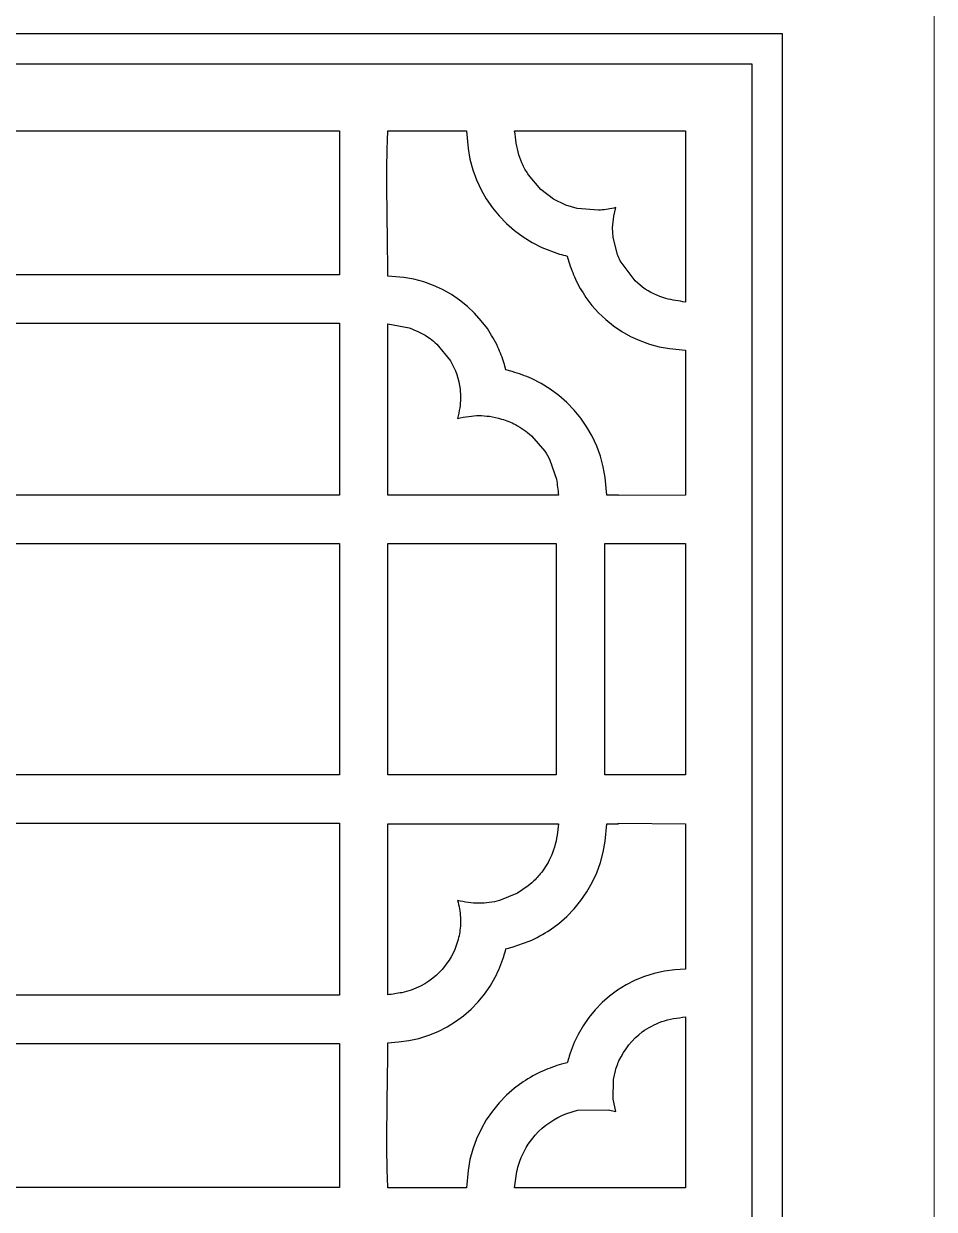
# Model space of a CAD drawing. Header units: centimetres. Extents: x 8.9 to 20.4, y -9.5 to 9.5.
# Drawn here: x 17.648 to 20.362, y 2.737 to 6.273 of the extents above; entities that cross this region are included whole.
import ezdxf

# ---------------------------------------------------------------- set-up
doc = ezdxf.new("R2010")
doc.units = ezdxf.units.CM
doc.header["$MEASUREMENT"] = 0
doc.layers.add('layer 1', color=7, linetype='Continuous')

msp = doc.modelspace()

# ---------------------------------------------------------------- linework, layer by layer
at = {"layer": 'layer 1', "color": 250, "lineweight": 9}
msp.add_open_spline([(20.36245, 9.5), (20.36245, 9.5), (20.36245, -9.5), (20.36245, -9.5), (20.36245, -9.5), (20.36245, -9.5), (14.93387, -9.5), (14.93387, -9.5), (14.93387, -9.5), (14.93387, -9.5), (14.93387, 9.5), (14.93387, 9.5), (14.93387, 9.5), (14.93387, 9.5), (20.36245, 9.5), (20.36245, 9.5)], degree=3, knots=[0, 0, 0, 0, 0.2, 0.2, 0.2, 0.2, 0.4, 0.4, 0.4, 0.4, 0.6, 0.6, 0.6, 0.6, 1, 1, 1, 1], dxfattribs=at)
at = {"layer": 'layer 1', "color": 250}
for points, knots in [([(15.38628, 6.24286), (15.38628, 6.24286), (19.91009, 6.24286), (19.91009, 6.24286), (19.91009, 6.24286), (19.91009, 6.24286), (19.91009, -5.51905), (19.91009, -5.51905), (19.91009, -5.51905), (19.91009, -5.51905), (15.38628, -5.51905), (15.38628, -5.51905), (15.38628, -5.51905), (15.38628, -5.51905), (15.38628, 6.24286), (15.38628, 6.24286)], [0, 0, 0, 0, 0.2, 0.2, 0.2, 0.2, 0.4, 0.4, 0.4, 0.4, 0.6, 0.6, 0.6, 0.6, 1, 1, 1, 1]), ([(16.70707, 5.52417), (16.70707, 5.52417), (16.70707, 5.52417), (16.70707, 5.52417), (16.70707, 5.52417), (16.70707, 5.52417), (18.58928, 5.52417), (18.58928, 5.52417), (18.58928, 5.52417), (18.58928, 5.52417), (18.58928, 5.95334), (18.58928, 5.95334), (18.58928, 5.95334), (18.58928, 5.95334), (16.70707, 5.95334), (16.70707, 5.95334), (16.70707, 5.95334), (16.70707, 5.95334), (16.70707, 5.52417), (16.70707, 5.52417)], [0, 0, 0, 0, 0.1666667, 0.1666667, 0.1666667, 0.1666667, 0.3333333, 0.3333333, 0.3333333, 0.3333333, 0.5, 0.5, 0.5, 0.5, 0.6666667, 0.6666667, 0.6666667, 0.6666667, 1, 1, 1, 1]), ([(18.97077, 5.43002), (18.97077, 5.43002), (18.97077, 5.43002), (18.97077, 5.43002), (18.97077, 5.43002), (18.97077, 5.43002), (18.99233, 5.40954), (18.99233, 5.40954), (18.99233, 5.40954), (18.99233, 5.40954), (19.01218, 5.38738), (19.01218, 5.38738), (19.01218, 5.38738), (19.01218, 5.38738), (19.03015, 5.36364), (19.03015, 5.36364), (19.03015, 5.36364), (19.04145, 5.34591), (19.05296, 5.32813), (19.06152, 5.30887), (19.06152, 5.30887), (19.06866, 5.29266), (19.07529, 5.27627), (19.08025, 5.25925), (19.08025, 5.25925), (19.08025, 5.25925), (19.0854, 5.24041), (19.0854, 5.24041), (19.0854, 5.24041), (19.0854, 5.24041), (19.10465, 5.23547), (19.10465, 5.23547), (19.10465, 5.23547), (19.12429, 5.23014), (19.14316, 5.22277), (19.16187, 5.21479), (19.16187, 5.21479), (19.16187, 5.21479), (19.19051, 5.20021), (19.19051, 5.20021), (19.19051, 5.20021), (19.19051, 5.20021), (19.21756, 5.18347), (19.21756, 5.18347), (19.21756, 5.18347), (19.21756, 5.18347), (19.24306, 5.16459), (19.24306, 5.16459), (19.24306, 5.16459), (19.24306, 5.16459), (19.26687, 5.1437), (19.26687, 5.1437), (19.26687, 5.1437), (19.26687, 5.1437), (19.28886, 5.12092), (19.28886, 5.12092), (19.28886, 5.12092), (19.28886, 5.12092), (19.30892, 5.09638), (19.30892, 5.09638), (19.30892, 5.09638), (19.30892, 5.09638), (19.32692, 5.07022), (19.32692, 5.07022), (19.32692, 5.07022), (19.32692, 5.07022), (19.34272, 5.04255), (19.34272, 5.04255), (19.34272, 5.04255), (19.34272, 5.04255), (19.3562, 5.01349), (19.3562, 5.01349), (19.3562, 5.01349), (19.3562, 5.01349), (19.36724, 4.9832), (19.36724, 4.9832), (19.36724, 4.9832), (19.36724, 4.9832), (19.3757, 4.95177), (19.3757, 4.95177), (19.3757, 4.95177), (19.3757, 4.95177), (19.38147, 4.91933), (19.38147, 4.91933), (19.38147, 4.91933), (19.38147, 4.91933), (19.38614, 4.86724), (19.38614, 4.86724), (19.38614, 4.86724), (19.38614, 4.86724), (19.42065, 4.86724), (19.42065, 4.86724), (19.42065, 4.86724), (19.42065, 4.86724), (19.42112, 4.86575), (19.42112, 4.86575), (19.42112, 4.86575), (19.42112, 4.86575), (19.62055, 4.86724), (19.62055, 4.86724), (19.62055, 4.86724), (19.62055, 4.86724), (19.62055, 5.29995), (19.62055, 5.29995), (19.62055, 5.29995), (19.62055, 5.29995), (19.57314, 5.3043), (19.57314, 5.3043), (19.57314, 5.3043), (19.57314, 5.3043), (19.54266, 5.30969), (19.54266, 5.30969), (19.54266, 5.30969), (19.54266, 5.30969), (19.51311, 5.31759), (19.51311, 5.31759), (19.51311, 5.31759), (19.51311, 5.31759), (19.48461, 5.32788), (19.48461, 5.32788), (19.48461, 5.32788), (19.48461, 5.32788), (19.45725, 5.34043), (19.45725, 5.34043), (19.45725, 5.34043), (19.45725, 5.34043), (19.43118, 5.35514), (19.43118, 5.35514), (19.43118, 5.35514), (19.43118, 5.35514), (19.40649, 5.37188), (19.40649, 5.37188), (19.40649, 5.37188), (19.40649, 5.37188), (19.38328, 5.39055), (19.38328, 5.39055), (19.38328, 5.39055), (19.38328, 5.39055), (19.36171, 5.41104), (19.36171, 5.41104), (19.36171, 5.41104), (19.36171, 5.41104), (19.34187, 5.4332), (19.34187, 5.4332), (19.34187, 5.4332), (19.34187, 5.4332), (19.32389, 5.45694), (19.32389, 5.45694), (19.32389, 5.45694), (19.3126, 5.47465), (19.30109, 5.49242), (19.29256, 5.51169), (19.29256, 5.51169), (19.28514, 5.52848), (19.27833, 5.54543), (19.27333, 5.56313), (19.27333, 5.56313), (19.27333, 5.56313), (19.2686, 5.58016), (19.2686, 5.58016), (19.2686, 5.58016), (19.26093, 5.58213), (19.25321, 5.584), (19.24558, 5.58615), (19.24558, 5.58615), (19.24558, 5.58615), (19.1922, 5.60577), (19.1922, 5.60577), (19.1922, 5.60577), (19.1922, 5.60577), (19.16353, 5.62035), (19.16353, 5.62035), (19.16353, 5.62035), (19.16353, 5.62035), (19.13649, 5.6371), (19.13649, 5.6371), (19.13649, 5.6371), (19.13649, 5.6371), (19.11099, 5.65597), (19.11099, 5.65597), (19.11099, 5.65597), (19.11099, 5.65597), (19.08718, 5.67687), (19.08718, 5.67687), (19.08718, 5.67687), (19.08718, 5.67687), (19.06518, 5.69966), (19.06518, 5.69966), (19.06518, 5.69966), (19.06518, 5.69966), (19.04512, 5.72419), (19.04512, 5.72419), (19.04512, 5.72419), (19.04512, 5.72419), (19.02712, 5.75036), (19.02712, 5.75036), (19.02712, 5.75036), (19.02712, 5.75036), (19.01132, 5.77802), (19.01132, 5.77802), (19.01132, 5.77802), (19.01132, 5.77802), (18.99784, 5.80708), (18.99784, 5.80708), (18.99784, 5.80708), (18.99784, 5.80708), (18.9868, 5.83737), (18.9868, 5.83737), (18.9868, 5.83737), (18.9868, 5.83737), (18.97834, 5.86881), (18.97834, 5.86881), (18.97834, 5.86881), (18.97834, 5.86881), (18.97255, 5.90124), (18.97255, 5.90124), (18.97255, 5.90124), (18.97255, 5.90124), (18.9679, 5.95334), (18.9679, 5.95334), (18.9679, 5.95334), (18.9679, 5.95334), (18.73333, 5.95334), (18.73333, 5.95334), (18.73333, 5.95334), (18.7326, 5.92877), (18.73181, 5.90422), (18.73136, 5.87967), (18.73136, 5.87967), (18.72941, 5.77039), (18.7326, 5.66115), (18.73336, 5.5519), (18.73336, 5.5519), (18.73336, 5.5519), (18.73355, 5.52061), (18.73355, 5.52061), (18.73355, 5.52061), (18.73355, 5.52061), (18.78091, 5.51628), (18.78091, 5.51628), (18.78091, 5.51628), (18.78091, 5.51628), (18.81138, 5.51087), (18.81138, 5.51087), (18.81138, 5.51087), (18.81138, 5.51087), (18.84093, 5.50298), (18.84093, 5.50298), (18.84093, 5.50298), (18.84093, 5.50298), (18.86943, 5.49269), (18.86943, 5.49269), (18.86943, 5.49269), (18.86943, 5.49269), (18.89679, 5.48013), (18.89679, 5.48013), (18.89679, 5.48013), (18.89679, 5.48013), (18.92286, 5.46543), (18.92286, 5.46543), (18.92286, 5.46543), (18.92286, 5.46543), (18.94755, 5.44869), (18.94755, 5.44869), (18.94755, 5.44869), (18.94755, 5.44869), (18.97077, 5.43002), (18.97077, 5.43002)], [0, 0, 0, 0, 0.0147059, 0.0147059, 0.0147059, 0.0147059, 0.0294118, 0.0294118, 0.0294118, 0.0294118, 0.0441176, 0.0441176, 0.0441176, 0.0441176, 0.0588235, 0.0588235, 0.0588235, 0.0588235, 0.0735294, 0.0735294, 0.0735294, 0.0735294, 0.0882353, 0.0882353, 0.0882353, 0.0882353, 0.1029412, 0.1029412, 0.1029412, 0.1029412, 0.1176471, 0.1176471, 0.1176471, 0.1176471, 0.1323529, 0.1323529, 0.1323529, 0.1323529, 0.1470588, 0.1470588, 0.1470588, 0.1470588, 0.1617647, 0.1617647, 0.1617647, 0.1617647, 0.1764706, 0.1764706, 0.1764706, 0.1764706, 0.1911765, 0.1911765, 0.1911765, 0.1911765, 0.2058824, 0.2058824, 0.2058824, 0.2058824, 0.2205882, 0.2205882, 0.2205882, 0.2205882, 0.2352941, 0.2352941, 0.2352941, 0.2352941, 0.25, 0.25, 0.25, 0.25, 0.2647059, 0.2647059, 0.2647059, 0.2647059, 0.2794118, 0.2794118, 0.2794118, 0.2794118, 0.2941176, 0.2941176, 0.2941176, 0.2941176, 0.3088235, 0.3088235, 0.3088235, 0.3088235, 0.3235294, 0.3235294, 0.3235294, 0.3235294, 0.3382353, 0.3382353, 0.3382353, 0.3382353, 0.3529412, 0.3529412, 0.3529412, 0.3529412, 0.3676471, 0.3676471, 0.3676471, 0.3676471, 0.3823529, 0.3823529, 0.3823529, 0.3823529, 0.3970588, 0.3970588, 0.3970588, 0.3970588, 0.4117647, 0.4117647, 0.4117647, 0.4117647, 0.4264706, 0.4264706, 0.4264706, 0.4264706, 0.4411765, 0.4411765, 0.4411765, 0.4411765, 0.4558824, 0.4558824, 0.4558824, 0.4558824, 0.4705882, 0.4705882, 0.4705882, 0.4705882, 0.4852941, 0.4852941, 0.4852941, 0.4852941, 0.5, 0.5, 0.5, 0.5, 0.5147059, 0.5147059, 0.5147059, 0.5147059, 0.5294118, 0.5294118, 0.5294118, 0.5294118, 0.5441176, 0.5441176, 0.5441176, 0.5441176, 0.5588235, 0.5588235, 0.5588235, 0.5588235, 0.5735294, 0.5735294, 0.5735294, 0.5735294, 0.5882353, 0.5882353, 0.5882353, 0.5882353, 0.6029412, 0.6029412, 0.6029412, 0.6029412, 0.6176471, 0.6176471, 0.6176471, 0.6176471, 0.6323529, 0.6323529, 0.6323529, 0.6323529, 0.6470588, 0.6470588, 0.6470588, 0.6470588, 0.6617647, 0.6617647, 0.6617647, 0.6617647, 0.6764706, 0.6764706, 0.6764706, 0.6764706, 0.6911765, 0.6911765, 0.6911765, 0.6911765, 0.7058824, 0.7058824, 0.7058824, 0.7058824, 0.7205882, 0.7205882, 0.7205882, 0.7205882, 0.7352941, 0.7352941, 0.7352941, 0.7352941, 0.75, 0.75, 0.75, 0.75, 0.7647059, 0.7647059, 0.7647059, 0.7647059, 0.7794118, 0.7794118, 0.7794118, 0.7794118, 0.7941176, 0.7941176, 0.7941176, 0.7941176, 0.8088235, 0.8088235, 0.8088235, 0.8088235, 0.8235294, 0.8235294, 0.8235294, 0.8235294, 0.8382353, 0.8382353, 0.8382353, 0.8382353, 0.8529412, 0.8529412, 0.8529412, 0.8529412, 0.8676471, 0.8676471, 0.8676471, 0.8676471, 0.8823529, 0.8823529, 0.8823529, 0.8823529, 0.8970588, 0.8970588, 0.8970588, 0.8970588, 0.9117647, 0.9117647, 0.9117647, 0.9117647, 0.9264706, 0.9264706, 0.9264706, 0.9264706, 0.9411765, 0.9411765, 0.9411765, 0.9411765, 0.9558824, 0.9558824, 0.9558824, 0.9558824, 0.9705882, 0.9705882, 0.9705882, 0.9705882, 1, 1, 1, 1]), ([(19.40685, 5.69894), (19.40685, 5.69894), (19.40685, 5.69894), (19.40685, 5.69894), (19.40685, 5.69894), (19.40685, 5.69894), (19.40366, 5.66423), (19.40366, 5.66423), (19.40366, 5.66423), (19.40366, 5.66423), (19.40518, 5.63646), (19.40518, 5.63646), (19.40518, 5.63646), (19.40518, 5.63646), (19.41855, 5.58399), (19.41855, 5.58399), (19.41855, 5.58399), (19.42094, 5.5779), (19.4236, 5.57199), (19.42646, 5.56609), (19.42646, 5.56609), (19.42646, 5.56609), (19.47036, 5.50645), (19.47036, 5.50645), (19.47036, 5.50645), (19.47036, 5.50645), (19.49309, 5.48731), (19.49309, 5.48731), (19.49309, 5.48731), (19.51397, 5.47226), (19.5377, 5.46062), (19.56249, 5.45354), (19.56249, 5.45354), (19.58155, 5.44831), (19.601, 5.44604), (19.62055, 5.44304), (19.62055, 5.44304), (19.62055, 5.44304), (19.62055, 5.95334), (19.62055, 5.95334), (19.62055, 5.95334), (19.62055, 5.95334), (19.11161, 5.95334), (19.11161, 5.95334), (19.11161, 5.95334), (19.11475, 5.92898), (19.11695, 5.90525), (19.12419, 5.88181), (19.12419, 5.88181), (19.12753, 5.87106), (19.13162, 5.8606), (19.13658, 5.8505), (19.13658, 5.8505), (19.14147, 5.84064), (19.14706, 5.83152), (19.15274, 5.82202), (19.15274, 5.82202), (19.15274, 5.82202), (19.19006, 5.77818), (19.19006, 5.77818), (19.19006, 5.77818), (19.19006, 5.77818), (19.22714, 5.75008), (19.22714, 5.75008), (19.22714, 5.75008), (19.22714, 5.75008), (19.26413, 5.73196), (19.26413, 5.73196), (19.26413, 5.73196), (19.26413, 5.73196), (19.29784, 5.7218), (19.29784, 5.7218), (19.29784, 5.7218), (19.29784, 5.7218), (19.3615, 5.7166), (19.3615, 5.7166), (19.3615, 5.7166), (19.37689, 5.71767), (19.39162, 5.72068), (19.40694, 5.72326), (19.40694, 5.72326), (19.40694, 5.72326), (19.41276, 5.72501), (19.41276, 5.72501), (19.41276, 5.72501), (19.41276, 5.72501), (19.40685, 5.69894), (19.40685, 5.69894)], [0, 0, 0, 0, 0.0434783, 0.0434783, 0.0434783, 0.0434783, 0.0869565, 0.0869565, 0.0869565, 0.0869565, 0.1304348, 0.1304348, 0.1304348, 0.1304348, 0.173913, 0.173913, 0.173913, 0.173913, 0.2173913, 0.2173913, 0.2173913, 0.2173913, 0.2608696, 0.2608696, 0.2608696, 0.2608696, 0.3043478, 0.3043478, 0.3043478, 0.3043478, 0.3478261, 0.3478261, 0.3478261, 0.3478261, 0.3913043, 0.3913043, 0.3913043, 0.3913043, 0.4347826, 0.4347826, 0.4347826, 0.4347826, 0.4782609, 0.4782609, 0.4782609, 0.4782609, 0.5217391, 0.5217391, 0.5217391, 0.5217391, 0.5652174, 0.5652174, 0.5652174, 0.5652174, 0.6086957, 0.6086957, 0.6086957, 0.6086957, 0.6521739, 0.6521739, 0.6521739, 0.6521739, 0.6956522, 0.6956522, 0.6956522, 0.6956522, 0.7391304, 0.7391304, 0.7391304, 0.7391304, 0.7826087, 0.7826087, 0.7826087, 0.7826087, 0.826087, 0.826087, 0.826087, 0.826087, 0.8695652, 0.8695652, 0.8695652, 0.8695652, 0.9130435, 0.9130435, 0.9130435, 0.9130435, 1, 1, 1, 1]), ([(18.58928, 5.37997), (18.58928, 5.37997), (18.58928, 5.37997), (18.58928, 5.37997), (18.58928, 5.37997), (18.58928, 5.37997), (16.70707, 5.37997), (16.70707, 5.37997), (16.70707, 5.37997), (16.70707, 5.37997), (16.70707, 4.86724), (16.70707, 4.86724), (16.70707, 4.86724), (16.70707, 4.86724), (18.58928, 4.86724), (18.58928, 4.86724), (18.58928, 4.86724), (18.58928, 4.86724), (18.58928, 5.37997), (18.58928, 5.37997)], [0, 0, 0, 0, 0.1666667, 0.1666667, 0.1666667, 0.1666667, 0.3333333, 0.3333333, 0.3333333, 0.3333333, 0.5, 0.5, 0.5, 0.5, 0.6666667, 0.6666667, 0.6666667, 0.6666667, 1, 1, 1, 1]), ([(19.03678, 5.10232), (19.03678, 5.10232), (19.03678, 5.10232), (19.03678, 5.10232), (19.03678, 5.10232), (19.02629, 5.10354), (19.01571, 5.10416), (19.00513, 5.10453), (19.00513, 5.10453), (18.99503, 5.10419), (18.98497, 5.10345), (18.97491, 5.10217), (18.97491, 5.10217), (18.96366, 5.10072), (18.9523, 5.09881), (18.94135, 5.09564), (18.94135, 5.09564), (18.94405, 5.10609), (18.94636, 5.11657), (18.94803, 5.12725), (18.94803, 5.12725), (18.95067, 5.14557), (18.95115, 5.16444), (18.94894, 5.18286), (18.94894, 5.18286), (18.94512, 5.21287), (18.93561, 5.24181), (18.92015, 5.26789), (18.92015, 5.26789), (18.92015, 5.26789), (18.87997, 5.31746), (18.87997, 5.31746), (18.87997, 5.31746), (18.87339, 5.32341), (18.86667, 5.32897), (18.85952, 5.3342), (18.85952, 5.3342), (18.84031, 5.348), (18.81906, 5.35785), (18.79684, 5.36568), (18.79684, 5.36568), (18.79684, 5.36568), (18.73348, 5.37853), (18.73348, 5.37853), (18.73348, 5.37853), (18.73348, 5.37853), (18.73348, 4.86724), (18.73348, 4.86724), (18.73348, 4.86724), (18.73348, 4.86724), (19.2423, 4.86724), (19.2423, 4.86724), (19.2423, 4.86724), (19.24035, 4.88302), (19.23867, 4.89877), (19.23596, 4.91443), (19.23596, 4.91443), (19.23596, 4.91443), (19.21665, 4.9717), (19.21665, 4.9717), (19.21665, 4.9717), (19.21194, 4.98098), (19.20669, 4.9896), (19.20126, 4.99862), (19.20126, 4.99862), (19.20126, 4.99862), (19.16154, 5.04438), (19.16154, 5.04438), (19.16154, 5.04438), (19.14678, 5.05715), (19.13124, 5.06837), (19.11396, 5.07753), (19.11396, 5.07753), (19.10059, 5.08455), (19.08718, 5.0899), (19.07269, 5.09423), (19.07269, 5.09423), (19.06109, 5.09765), (19.04881, 5.10093), (19.03678, 5.10232)], [0, 0, 0, 0, 0.047619, 0.047619, 0.047619, 0.047619, 0.0952381, 0.0952381, 0.0952381, 0.0952381, 0.1428571, 0.1428571, 0.1428571, 0.1428571, 0.1904762, 0.1904762, 0.1904762, 0.1904762, 0.2380952, 0.2380952, 0.2380952, 0.2380952, 0.2857143, 0.2857143, 0.2857143, 0.2857143, 0.3333333, 0.3333333, 0.3333333, 0.3333333, 0.3809524, 0.3809524, 0.3809524, 0.3809524, 0.4285714, 0.4285714, 0.4285714, 0.4285714, 0.4761905, 0.4761905, 0.4761905, 0.4761905, 0.5238095, 0.5238095, 0.5238095, 0.5238095, 0.5714286, 0.5714286, 0.5714286, 0.5714286, 0.6190476, 0.6190476, 0.6190476, 0.6190476, 0.6666667, 0.6666667, 0.6666667, 0.6666667, 0.7142857, 0.7142857, 0.7142857, 0.7142857, 0.7619048, 0.7619048, 0.7619048, 0.7619048, 0.8095238, 0.8095238, 0.8095238, 0.8095238, 0.8571429, 0.8571429, 0.8571429, 0.8571429, 0.9047619, 0.9047619, 0.9047619, 0.9047619, 1, 1, 1, 1]), ([(16.70707, 4.03286), (16.70707, 4.03286), (16.70707, 4.03286), (16.70707, 4.03286), (16.70707, 4.03286), (16.70707, 4.03286), (18.58928, 4.03286), (18.58928, 4.03286), (18.58928, 4.03286), (18.58928, 4.03286), (18.58928, 4.72303), (18.58928, 4.72303), (18.58928, 4.72303), (18.58928, 4.72303), (16.70707, 4.72303), (16.70707, 4.72303), (16.70707, 4.72303), (16.70707, 4.72303), (16.70707, 4.03286), (16.70707, 4.03286)], [0, 0, 0, 0, 0.1666667, 0.1666667, 0.1666667, 0.1666667, 0.3333333, 0.3333333, 0.3333333, 0.3333333, 0.5, 0.5, 0.5, 0.5, 0.6666667, 0.6666667, 0.6666667, 0.6666667, 1, 1, 1, 1]), ([(18.73348, 4.03286), (18.73348, 4.03286), (18.73348, 4.03286), (18.73348, 4.03286), (18.73348, 4.03286), (18.73348, 4.03286), (19.23577, 4.03286), (19.23577, 4.03286), (19.23577, 4.03286), (19.23577, 4.03286), (19.23577, 4.72303), (19.23577, 4.72303), (19.23577, 4.72303), (19.23577, 4.72303), (18.73348, 4.72303), (18.73348, 4.72303), (18.73348, 4.72303), (18.73348, 4.72303), (18.73348, 4.03286), (18.73348, 4.03286)], [0, 0, 0, 0, 0.1666667, 0.1666667, 0.1666667, 0.1666667, 0.3333333, 0.3333333, 0.3333333, 0.3333333, 0.5, 0.5, 0.5, 0.5, 0.6666667, 0.6666667, 0.6666667, 0.6666667, 1, 1, 1, 1]), ([(19.37997, 4.03286), (19.37997, 4.03286), (19.37997, 4.03286), (19.37997, 4.03286), (19.37997, 4.03286), (19.37997, 4.03286), (19.62055, 4.03286), (19.62055, 4.03286), (19.62055, 4.03286), (19.62055, 4.03286), (19.62055, 4.72303), (19.62055, 4.72303), (19.62055, 4.72303), (19.62055, 4.72303), (19.37997, 4.72303), (19.37997, 4.72303), (19.37997, 4.72303), (19.37997, 4.72303), (19.37997, 4.03286), (19.37997, 4.03286)], [0, 0, 0, 0, 0.1666667, 0.1666667, 0.1666667, 0.1666667, 0.3333333, 0.3333333, 0.3333333, 0.3333333, 0.5, 0.5, 0.5, 0.5, 0.6666667, 0.6666667, 0.6666667, 0.6666667, 1, 1, 1, 1]), ([(18.58928, 3.88866), (18.58928, 3.88866), (18.58928, 3.88866), (18.58928, 3.88866), (18.58928, 3.88866), (18.58928, 3.88866), (16.70707, 3.88866), (16.70707, 3.88866), (16.70707, 3.88866), (16.70707, 3.88866), (16.70707, 3.37594), (16.70707, 3.37594), (16.70707, 3.37594), (16.70707, 3.37594), (18.58928, 3.37594), (18.58928, 3.37594), (18.58928, 3.37594), (18.58928, 3.37594), (18.58928, 3.88866), (18.58928, 3.88866)], [0, 0, 0, 0, 0.1666667, 0.1666667, 0.1666667, 0.1666667, 0.3333333, 0.3333333, 0.3333333, 0.3333333, 0.5, 0.5, 0.5, 0.5, 0.6666667, 0.6666667, 0.6666667, 0.6666667, 1, 1, 1, 1]), ([(19.52774, 3.44106), (19.52774, 3.44106), (19.52774, 3.44106), (19.52774, 3.44106), (19.52774, 3.44106), (19.52774, 3.44106), (19.55777, 3.44772), (19.55777, 3.44772), (19.55777, 3.44772), (19.55777, 3.44772), (19.5889, 3.45186), (19.5889, 3.45186), (19.5889, 3.45186), (19.5889, 3.45186), (19.62055, 3.45398), (19.62055, 3.45398), (19.62055, 3.45398), (19.62055, 3.45398), (19.62055, 3.88717), (19.62055, 3.88717), (19.62055, 3.88717), (19.62055, 3.88717), (19.42112, 3.88866), (19.42112, 3.88866), (19.42112, 3.88866), (19.42112, 3.88866), (19.42065, 3.88717), (19.42065, 3.88717), (19.42065, 3.88717), (19.42065, 3.88717), (19.38614, 3.88717), (19.38614, 3.88717), (19.38614, 3.88717), (19.38614, 3.88717), (19.38147, 3.83506), (19.38147, 3.83506), (19.38147, 3.83506), (19.38147, 3.83506), (19.3757, 3.80263), (19.3757, 3.80263), (19.3757, 3.80263), (19.3757, 3.80263), (19.36724, 3.77121), (19.36724, 3.77121), (19.36724, 3.77121), (19.36724, 3.77121), (19.3562, 3.7409), (19.3562, 3.7409), (19.3562, 3.7409), (19.3562, 3.7409), (19.34272, 3.71186), (19.34272, 3.71186), (19.34272, 3.71186), (19.34272, 3.71186), (19.32692, 3.68419), (19.32692, 3.68419), (19.32692, 3.68419), (19.32692, 3.68419), (19.30892, 3.65802), (19.30892, 3.65802), (19.30892, 3.65802), (19.30892, 3.65802), (19.28886, 3.63348), (19.28886, 3.63348), (19.28886, 3.63348), (19.28886, 3.63348), (19.26687, 3.61071), (19.26687, 3.61071), (19.26687, 3.61071), (19.26687, 3.61071), (19.24306, 3.58981), (19.24306, 3.58981), (19.24306, 3.58981), (19.24306, 3.58981), (19.21756, 3.57092), (19.21756, 3.57092), (19.21756, 3.57092), (19.19723, 3.55833), (19.17695, 3.54588), (19.15484, 3.53663), (19.15484, 3.53663), (19.15484, 3.53663), (19.10463, 3.51892), (19.10463, 3.51892), (19.10463, 3.51892), (19.10463, 3.51892), (19.08544, 3.514), (19.08544, 3.514), (19.08544, 3.514), (19.08332, 3.50634), (19.08129, 3.49865), (19.079, 3.49105), (19.079, 3.49105), (19.07243, 3.46972), (19.06352, 3.44921), (19.05355, 3.42927), (19.05355, 3.42927), (19.05355, 3.42927), (19.03845, 3.4032), (19.03845, 3.4032), (19.03845, 3.4032), (19.03845, 3.4032), (19.0214, 3.37871), (19.0214, 3.37871), (19.0214, 3.37871), (19.0214, 3.37871), (19.00246, 3.35575), (19.00246, 3.35575), (19.00246, 3.35575), (19.00246, 3.35575), (18.98175, 3.33441), (18.98175, 3.33441), (18.98175, 3.33441), (18.98175, 3.33441), (18.95935, 3.31482), (18.95935, 3.31482), (18.95935, 3.31482), (18.95935, 3.31482), (18.9354, 3.2971), (18.9354, 3.2971), (18.9354, 3.2971), (18.9354, 3.2971), (18.91, 3.28135), (18.91, 3.28135), (18.91, 3.28135), (18.91, 3.28135), (18.88326, 3.26771), (18.88326, 3.26771), (18.88326, 3.26771), (18.88326, 3.26771), (18.85533, 3.25628), (18.85533, 3.25628), (18.85533, 3.25628), (18.85533, 3.25628), (18.8263, 3.24718), (18.8263, 3.24718), (18.8263, 3.24718), (18.8263, 3.24718), (18.79628, 3.2405), (18.79628, 3.2405), (18.79628, 3.2405), (18.79628, 3.2405), (18.76515, 3.23638), (18.76515, 3.23638), (18.76515, 3.23638), (18.76515, 3.23638), (18.73355, 3.23426), (18.73355, 3.23426), (18.73355, 3.23426), (18.73355, 3.23426), (18.73331, 3.19381), (18.73331, 3.19381), (18.73331, 3.19381), (18.73236, 3.07305), (18.72869, 2.95235), (18.73241, 2.83162), (18.73241, 2.83162), (18.73241, 2.83162), (18.73336, 2.80107), (18.73336, 2.80107), (18.73336, 2.80107), (18.73336, 2.80107), (18.9679, 2.80107), (18.9679, 2.80107), (18.9679, 2.80107), (18.9679, 2.80107), (18.97255, 2.85316), (18.97255, 2.85316), (18.97255, 2.85316), (18.97255, 2.85316), (18.97834, 2.8856), (18.97834, 2.8856), (18.97834, 2.8856), (18.97834, 2.8856), (18.9868, 2.91702), (18.9868, 2.91702), (18.9868, 2.91702), (18.9868, 2.91702), (18.99784, 2.94732), (18.99784, 2.94732), (18.99784, 2.94732), (18.99784, 2.94732), (19.01132, 2.97637), (19.01132, 2.97637), (19.01132, 2.97637), (19.01132, 2.97637), (19.02712, 3.00405), (19.02712, 3.00405), (19.02712, 3.00405), (19.02712, 3.00405), (19.04512, 3.03022), (19.04512, 3.03022), (19.04512, 3.03022), (19.04512, 3.03022), (19.06518, 3.05475), (19.06518, 3.05475), (19.06518, 3.05475), (19.06518, 3.05475), (19.08718, 3.07752), (19.08718, 3.07752), (19.08718, 3.07752), (19.08718, 3.07752), (19.11099, 3.09842), (19.11099, 3.09842), (19.11099, 3.09842), (19.11099, 3.09842), (19.13649, 3.11731), (19.13649, 3.11731), (19.13649, 3.11731), (19.15617, 3.1295), (19.17585, 3.14175), (19.19728, 3.15077), (19.19728, 3.15077), (19.21494, 3.15818), (19.23281, 3.16492), (19.25135, 3.16982), (19.25135, 3.16982), (19.25135, 3.16982), (19.2686, 3.17425), (19.2686, 3.17425), (19.2686, 3.17425), (19.27044, 3.18089), (19.27223, 3.18755), (19.27414, 3.19417), (19.27414, 3.19417), (19.28081, 3.21667), (19.29015, 3.238), (19.30051, 3.259), (19.30051, 3.259), (19.30051, 3.259), (19.3156, 3.28503), (19.3156, 3.28503), (19.3156, 3.28503), (19.3156, 3.28503), (19.33264, 3.30952), (19.33264, 3.30952), (19.33264, 3.30952), (19.33264, 3.30952), (19.35158, 3.33249), (19.35158, 3.33249), (19.35158, 3.33249), (19.35158, 3.33249), (19.37229, 3.35383), (19.37229, 3.35383), (19.37229, 3.35383), (19.37229, 3.35383), (19.39467, 3.37341), (19.39467, 3.37341), (19.39467, 3.37341), (19.39467, 3.37341), (19.41865, 3.39114), (19.41865, 3.39114), (19.41865, 3.39114), (19.41865, 3.39114), (19.44405, 3.40688), (19.44405, 3.40688), (19.44405, 3.40688), (19.44405, 3.40688), (19.47079, 3.42052), (19.47079, 3.42052), (19.47079, 3.42052), (19.47079, 3.42052), (19.49872, 3.43196), (19.49872, 3.43196), (19.49872, 3.43196), (19.49872, 3.43196), (19.52774, 3.44106), (19.52774, 3.44106)], [0, 0, 0, 0, 0.0147059, 0.0147059, 0.0147059, 0.0147059, 0.0294118, 0.0294118, 0.0294118, 0.0294118, 0.0441176, 0.0441176, 0.0441176, 0.0441176, 0.0588235, 0.0588235, 0.0588235, 0.0588235, 0.0735294, 0.0735294, 0.0735294, 0.0735294, 0.0882353, 0.0882353, 0.0882353, 0.0882353, 0.1029412, 0.1029412, 0.1029412, 0.1029412, 0.1176471, 0.1176471, 0.1176471, 0.1176471, 0.1323529, 0.1323529, 0.1323529, 0.1323529, 0.1470588, 0.1470588, 0.1470588, 0.1470588, 0.1617647, 0.1617647, 0.1617647, 0.1617647, 0.1764706, 0.1764706, 0.1764706, 0.1764706, 0.1911765, 0.1911765, 0.1911765, 0.1911765, 0.2058824, 0.2058824, 0.2058824, 0.2058824, 0.2205882, 0.2205882, 0.2205882, 0.2205882, 0.2352941, 0.2352941, 0.2352941, 0.2352941, 0.25, 0.25, 0.25, 0.25, 0.2647059, 0.2647059, 0.2647059, 0.2647059, 0.2794118, 0.2794118, 0.2794118, 0.2794118, 0.2941176, 0.2941176, 0.2941176, 0.2941176, 0.3088235, 0.3088235, 0.3088235, 0.3088235, 0.3235294, 0.3235294, 0.3235294, 0.3235294, 0.3382353, 0.3382353, 0.3382353, 0.3382353, 0.3529412, 0.3529412, 0.3529412, 0.3529412, 0.3676471, 0.3676471, 0.3676471, 0.3676471, 0.3823529, 0.3823529, 0.3823529, 0.3823529, 0.3970588, 0.3970588, 0.3970588, 0.3970588, 0.4117647, 0.4117647, 0.4117647, 0.4117647, 0.4264706, 0.4264706, 0.4264706, 0.4264706, 0.4411765, 0.4411765, 0.4411765, 0.4411765, 0.4558824, 0.4558824, 0.4558824, 0.4558824, 0.4705882, 0.4705882, 0.4705882, 0.4705882, 0.4852941, 0.4852941, 0.4852941, 0.4852941, 0.5, 0.5, 0.5, 0.5, 0.5147059, 0.5147059, 0.5147059, 0.5147059, 0.5294118, 0.5294118, 0.5294118, 0.5294118, 0.5441176, 0.5441176, 0.5441176, 0.5441176, 0.5588235, 0.5588235, 0.5588235, 0.5588235, 0.5735294, 0.5735294, 0.5735294, 0.5735294, 0.5882353, 0.5882353, 0.5882353, 0.5882353, 0.6029412, 0.6029412, 0.6029412, 0.6029412, 0.6176471, 0.6176471, 0.6176471, 0.6176471, 0.6323529, 0.6323529, 0.6323529, 0.6323529, 0.6470588, 0.6470588, 0.6470588, 0.6470588, 0.6617647, 0.6617647, 0.6617647, 0.6617647, 0.6764706, 0.6764706, 0.6764706, 0.6764706, 0.6911765, 0.6911765, 0.6911765, 0.6911765, 0.7058824, 0.7058824, 0.7058824, 0.7058824, 0.7205882, 0.7205882, 0.7205882, 0.7205882, 0.7352941, 0.7352941, 0.7352941, 0.7352941, 0.75, 0.75, 0.75, 0.75, 0.7647059, 0.7647059, 0.7647059, 0.7647059, 0.7794118, 0.7794118, 0.7794118, 0.7794118, 0.7941176, 0.7941176, 0.7941176, 0.7941176, 0.8088235, 0.8088235, 0.8088235, 0.8088235, 0.8235294, 0.8235294, 0.8235294, 0.8235294, 0.8382353, 0.8382353, 0.8382353, 0.8382353, 0.8529412, 0.8529412, 0.8529412, 0.8529412, 0.8676471, 0.8676471, 0.8676471, 0.8676471, 0.8823529, 0.8823529, 0.8823529, 0.8823529, 0.8970588, 0.8970588, 0.8970588, 0.8970588, 0.9117647, 0.9117647, 0.9117647, 0.9117647, 0.9264706, 0.9264706, 0.9264706, 0.9264706, 0.9411765, 0.9411765, 0.9411765, 0.9411765, 0.9558824, 0.9558824, 0.9558824, 0.9558824, 0.9705882, 0.9705882, 0.9705882, 0.9705882, 1, 1, 1, 1]), ([(18.94322, 3.54207), (18.94322, 3.54207), (18.94322, 3.54207), (18.94322, 3.54207), (18.94322, 3.54207), (18.94696, 3.55703), (18.94948, 3.57162), (18.95006, 3.58704), (18.95006, 3.58704), (18.95032, 3.59394), (18.95034, 3.60086), (18.9502, 3.60777), (18.9502, 3.60777), (18.94877, 3.62499), (18.94593, 3.64203), (18.94131, 3.65871), (18.94131, 3.65871), (18.96213, 3.65312), (18.98361, 3.65053), (19.00511, 3.64987), (19.00511, 3.64987), (19.026, 3.6504), (19.04605, 3.65282), (19.06632, 3.65818), (19.06632, 3.65818), (19.06632, 3.65818), (19.1198, 3.68003), (19.1198, 3.68003), (19.1198, 3.68003), (19.1198, 3.68003), (19.15198, 3.70207), (19.15198, 3.70207), (19.15198, 3.70207), (19.15198, 3.70207), (19.16246, 3.71086), (19.16246, 3.71086), (19.16246, 3.71086), (19.17178, 3.71908), (19.17996, 3.72798), (19.18786, 3.73759), (19.18786, 3.73759), (19.19959, 3.7521), (19.20922, 3.76772), (19.21751, 3.7844), (19.21751, 3.7844), (19.22812, 3.80593), (19.23465, 3.82909), (19.23801, 3.85282), (19.23801, 3.85282), (19.23801, 3.85282), (19.24237, 3.88717), (19.24237, 3.88717), (19.24237, 3.88717), (19.24237, 3.88717), (18.73348, 3.88717), (18.73348, 3.88717), (18.73348, 3.88717), (18.73348, 3.88717), (18.73348, 3.3769), (18.73348, 3.3769), (18.73348, 3.3769), (18.74733, 3.37899), (18.76129, 3.38076), (18.77501, 3.38343), (18.77501, 3.38343), (18.81353, 3.39131), (18.84994, 3.40933), (18.87892, 3.43601), (18.87892, 3.43601), (18.90189, 3.45752), (18.92039, 3.48289), (18.93302, 3.51176), (18.93302, 3.51176), (18.93302, 3.51176), (18.94322, 3.54207), (18.94322, 3.54207)], [0, 0, 0, 0, 0.05, 0.05, 0.05, 0.05, 0.1, 0.1, 0.1, 0.1, 0.15, 0.15, 0.15, 0.15, 0.2, 0.2, 0.2, 0.2, 0.25, 0.25, 0.25, 0.25, 0.3, 0.3, 0.3, 0.3, 0.35, 0.35, 0.35, 0.35, 0.4, 0.4, 0.4, 0.4, 0.45, 0.45, 0.45, 0.45, 0.5, 0.5, 0.5, 0.5, 0.55, 0.55, 0.55, 0.55, 0.6, 0.6, 0.6, 0.6, 0.65, 0.65, 0.65, 0.65, 0.7, 0.7, 0.7, 0.7, 0.75, 0.75, 0.75, 0.75, 0.8, 0.8, 0.8, 0.8, 0.85, 0.85, 0.85, 0.85, 0.9, 0.9, 0.9, 0.9, 1, 1, 1, 1]), ([(19.41207, 3.15069), (19.41207, 3.15069), (19.41207, 3.15069), (19.41207, 3.15069), (19.41207, 3.15069), (19.41207, 3.15069), (19.40625, 3.12441), (19.40625, 3.12441), (19.40625, 3.12441), (19.40625, 3.12441), (19.40537, 3.06581), (19.40537, 3.06581), (19.40537, 3.06581), (19.40537, 3.06581), (19.41274, 3.02944), (19.41274, 3.02944), (19.41274, 3.02944), (19.41274, 3.02944), (19.39034, 3.03436), (19.39034, 3.03436), (19.39034, 3.03436), (19.39034, 3.03436), (19.29858, 3.03266), (19.29858, 3.03266), (19.29858, 3.03266), (19.29858, 3.03266), (19.26708, 3.02336), (19.26708, 3.02336), (19.26708, 3.02336), (19.2311, 3.01007), (19.1983, 2.9872), (19.17288, 2.9585), (19.17288, 2.9585), (19.15303, 2.93578), (19.1371, 2.90969), (19.12714, 2.88119), (19.12714, 2.88119), (19.12443, 2.8733), (19.12166, 2.86528), (19.1199, 2.85713), (19.1199, 2.85713), (19.11602, 2.83856), (19.11403, 2.81991), (19.11158, 2.80107), (19.11158, 2.80107), (19.11158, 2.80107), (19.62055, 2.80107), (19.62055, 2.80107), (19.62055, 2.80107), (19.62055, 2.80107), (19.62055, 3.31139), (19.62055, 3.31139), (19.62055, 3.31139), (19.59723, 3.30781), (19.5725, 3.30521), (19.5501, 3.29697), (19.5501, 3.29697), (19.5296, 3.28932), (19.50973, 3.27949), (19.49217, 3.26642), (19.49217, 3.26642), (19.46255, 3.24423), (19.43786, 3.21363), (19.42258, 3.17991), (19.42258, 3.17991), (19.42122, 3.17691), (19.41996, 3.17388), (19.41867, 3.17086), (19.41867, 3.17086), (19.41596, 3.16428), (19.41397, 3.15755), (19.41207, 3.15069)], [0, 0, 0, 0, 0.0526316, 0.0526316, 0.0526316, 0.0526316, 0.1052632, 0.1052632, 0.1052632, 0.1052632, 0.1578947, 0.1578947, 0.1578947, 0.1578947, 0.2105263, 0.2105263, 0.2105263, 0.2105263, 0.2631579, 0.2631579, 0.2631579, 0.2631579, 0.3157895, 0.3157895, 0.3157895, 0.3157895, 0.3684211, 0.3684211, 0.3684211, 0.3684211, 0.4210526, 0.4210526, 0.4210526, 0.4210526, 0.4736842, 0.4736842, 0.4736842, 0.4736842, 0.5263158, 0.5263158, 0.5263158, 0.5263158, 0.5789474, 0.5789474, 0.5789474, 0.5789474, 0.6315789, 0.6315789, 0.6315789, 0.6315789, 0.6842105, 0.6842105, 0.6842105, 0.6842105, 0.7368421, 0.7368421, 0.7368421, 0.7368421, 0.7894737, 0.7894737, 0.7894737, 0.7894737, 0.8421053, 0.8421053, 0.8421053, 0.8421053, 0.8947368, 0.8947368, 0.8947368, 0.8947368, 1, 1, 1, 1]), ([(18.58928, 3.23172), (18.58928, 3.23172), (18.58928, 3.23172), (18.58928, 3.23172), (18.58928, 3.23172), (18.58928, 3.23172), (16.70707, 3.23172), (16.70707, 3.23172), (16.70707, 3.23172), (16.70707, 3.23172), (16.70707, 2.80257), (16.70707, 2.80257), (16.70707, 2.80257), (16.70707, 2.80257), (18.58928, 2.80257), (18.58928, 2.80257), (18.58928, 2.80257), (18.58928, 2.80257), (18.58928, 3.23172), (18.58928, 3.23172)], [0, 0, 0, 0, 0.1666667, 0.1666667, 0.1666667, 0.1666667, 0.3333333, 0.3333333, 0.3333333, 0.3333333, 0.5, 0.5, 0.5, 0.5, 0.6666667, 0.6666667, 0.6666667, 0.6666667, 1, 1, 1, 1])]:
    msp.add_open_spline(points, degree=3, knots=knots, dxfattribs=at)
at = {"layer": 'layer 1', "color": 7}
msp.add_open_spline([(15.47674, 6.15238), (15.47674, 6.15238), (19.8196, 6.15238), (19.8196, 6.15238), (19.8196, 6.15238), (19.8196, 6.15238), (19.8196, -5.42858), (19.8196, -5.42858), (19.8196, -5.42858), (19.8196, -5.42858), (15.47674, -5.42858), (15.47674, -5.42858), (15.47674, -5.42858), (15.47674, -5.42858), (15.47674, 6.15238), (15.47674, 6.15238)], degree=3, knots=[0, 0, 0, 0, 0.2, 0.2, 0.2, 0.2, 0.4, 0.4, 0.4, 0.4, 0.6, 0.6, 0.6, 0.6, 1, 1, 1, 1], dxfattribs=at)

doc.saveas('drawing.dxf')
